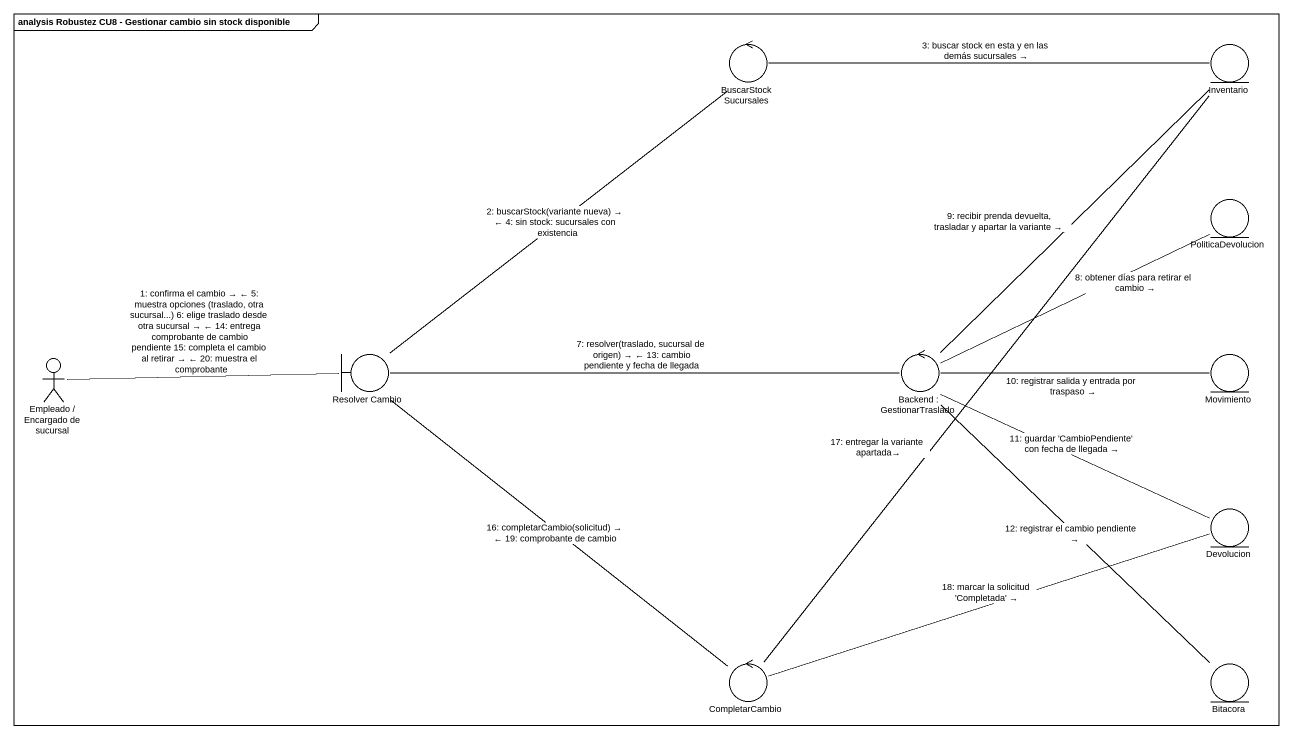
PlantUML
@startuml
mainframe analysis Robustez CU8 - Gestionar cambio sin stock disponible
control BuscarStockSucursales
entity Inventario
entity PoliticaDevolucion
actor "Empleado / Encargado de sucursal" as Empleado_Encargado_de
boundary "Resolver Cambio" as Resolver_Cambio
control "Backend : GestionarTraslado" as Backend_GestionarTraslado
entity Movimiento
entity Devolucion
control CompletarCambio
entity Bitacora
BuscarStockSucursales -right- Inventario : 3: buscar stock en esta y en las demás sucursales →
Empleado_Encargado_de -right- Resolver_Cambio : 1: confirma el cambio → ← 5: muestra opciones (traslado, otra sucursal...) 6: elige traslado desde otra sucursal → ← 14: entrega comprobante de cambio pendiente 15: completa el cambio al retirar → ← 20: muestra el comprobante
Resolver_Cambio -up- BuscarStockSucursales : 2: buscarStock(variante nueva) → ← 4: sin stock: sucursales con existencia
Resolver_Cambio -right- Backend_GestionarTraslado : 7: resolver(traslado, sucursal de origen) → ← 13: cambio pendiente y fecha de llegada
Resolver_Cambio -- CompletarCambio : 16: completarCambio(solicitud) → ← 19: comprobante de cambio
Backend_GestionarTraslado -up- Inventario : 9: recibir prenda devuelta, trasladar y apartar la variante →
Backend_GestionarTraslado -right- PoliticaDevolucion : 8: obtener días para retirar el cambio →
Backend_GestionarTraslado -right- Movimiento : 10: registrar salida y entrada por traspaso →
Backend_GestionarTraslado -right- Devolucion : 11: guardar 'CambioPendiente' con fecha de llegada →
Backend_GestionarTraslado -- Bitacora : 12: registrar el cambio pendiente →
CompletarCambio -up- Inventario : 17: entregar la variante apartada→
CompletarCambio -right- Devolucion : 18: marcar la solicitud 'Completada' →
@enduml
